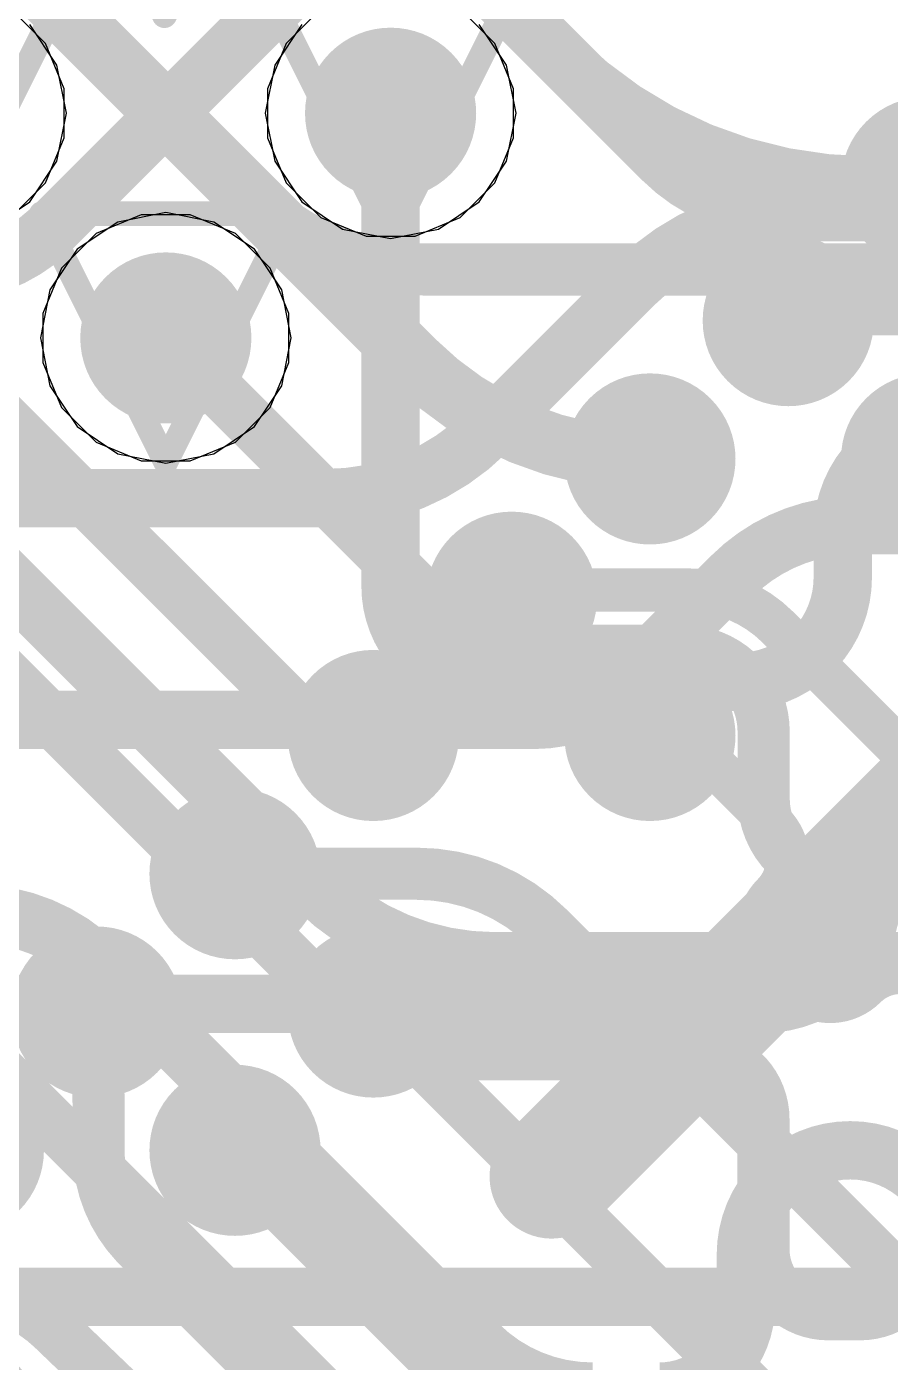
# Model space of a CAD drawing. Header units: inches. Extents: x -6 to 283, y -12 to 154.
# Drawn here: x 61.477 to 63.243, y 5.721 to 8.453 of the extents above; entities that cross this region are included whole.
import ezdxf

# ---------------------------------------------------------------- set-up
doc = ezdxf.new("R2010")
doc.units = ezdxf.units.IN
for name, color, linetype in [('Bottom Layer', 5, 'Continuous'), ('Drill Drawing', 1, 'Continuous'), ('GND-1', 16, 'Continuous'), ('GND-2', 90, 'Continuous'), ('GND-3', 216, 'Continuous'), ('GND-4', 54, 'Continuous'), ('PWR-1', 156, 'Continuous'), ('PWR-2', 130, 'Continuous'), ('Signal L1', 76, 'Continuous'), ('Signal L2', 6, 'Continuous'), ('Top Layer', 1, 'Continuous'), ('Top Overlay', 2, 'Continuous'), ('Top Paste', 8, 'Continuous'), ('Top Solder', 216, 'Continuous'), ('Via Holes', 16, 'Continuous')]:
    doc.layers.add(name, color=color, linetype=linetype)

# ---------------------------------------------------------------- blocks, each defined once
blk = doc.blocks.new('BGA_565_15_5_14_4__57')
at = {"layer": 'Top Layer'}
h = blk.add_hatch(color=1, dxfattribs=at)
edge = h.paths.add_edge_path()
edge.add_arc((-5.8, 6.8), 0.125, 0, 360)
h = blk.add_hatch(color=1, dxfattribs=at)
edge = h.paths.add_edge_path()
edge.add_arc((-5, 6.8), 0.125, 0, 360)
h = blk.add_hatch(color=1, dxfattribs=at)
edge = h.paths.add_edge_path()
edge.add_arc((-4.2, 6.8), 0.125, 0, 360)
h = blk.add_hatch(color=1, dxfattribs=at)
edge = h.paths.add_edge_path()
edge.add_arc((-3.8, 6.8), 0.125, 0, 360)
h = blk.add_hatch(color=1, dxfattribs=at)
edge = h.paths.add_edge_path()
edge.add_arc((-6.2, 6.4), 0.125, 0, 360)
h = blk.add_hatch(color=1, dxfattribs=at)
edge = h.paths.add_edge_path()
edge.add_arc((-5.8, 6.4), 0.125, 0, 360)
h = blk.add_hatch(color=1, dxfattribs=at)
edge = h.paths.add_edge_path()
edge.add_arc((-5.4, 6.4), 0.125, 0, 360)
h = blk.add_hatch(color=1, dxfattribs=at)
edge = h.paths.add_edge_path()
edge.add_arc((-5, 6.4), 0.125, 0, 360)
h = blk.add_hatch(color=1, dxfattribs=at)
edge = h.paths.add_edge_path()
edge.add_arc((-4.6, 6.4), 0.125, 0, 360)
h = blk.add_hatch(color=1, dxfattribs=at)
edge = h.paths.add_edge_path()
edge.add_arc((-4.2, 6.4), 0.125, 0, 360)
h = blk.add_hatch(color=1, dxfattribs=at)
edge = h.paths.add_edge_path()
edge.add_arc((-3.8, 6.4), 0.125, 0, 360)
h = blk.add_hatch(color=1, dxfattribs=at)
edge = h.paths.add_edge_path()
edge.add_arc((-5.525, 5.525), 0.125, 0, 360)
h = blk.add_hatch(color=1, dxfattribs=at)
edge = h.paths.add_edge_path()
edge.add_arc((-4.875, 5.525), 0.125, 0, 360)
at = {"layer": 'Top Paste'}
h = blk.add_hatch(color=8, dxfattribs=at)
edge = h.paths.add_edge_path()
edge.add_arc((-5.8, 6.8), 0.125, 0, 360)
h = blk.add_hatch(color=8, dxfattribs=at)
edge = h.paths.add_edge_path()
edge.add_arc((-5, 6.8), 0.125, 0, 360)
h = blk.add_hatch(color=8, dxfattribs=at)
edge = h.paths.add_edge_path()
edge.add_arc((-4.2, 6.8), 0.125, 0, 360)
h = blk.add_hatch(color=8, dxfattribs=at)
edge = h.paths.add_edge_path()
edge.add_arc((-3.8, 6.8), 0.125, 0, 360)
h = blk.add_hatch(color=8, dxfattribs=at)
edge = h.paths.add_edge_path()
edge.add_arc((-6.2, 6.4), 0.125, 0, 360)
h = blk.add_hatch(color=8, dxfattribs=at)
edge = h.paths.add_edge_path()
edge.add_arc((-5.8, 6.4), 0.125, 0, 360)
h = blk.add_hatch(color=8, dxfattribs=at)
edge = h.paths.add_edge_path()
edge.add_arc((-5.4, 6.4), 0.125, 0, 360)
h = blk.add_hatch(color=8, dxfattribs=at)
edge = h.paths.add_edge_path()
edge.add_arc((-5, 6.4), 0.125, 0, 360)
h = blk.add_hatch(color=8, dxfattribs=at)
edge = h.paths.add_edge_path()
edge.add_arc((-4.6, 6.4), 0.125, 0, 360)
h = blk.add_hatch(color=8, dxfattribs=at)
edge = h.paths.add_edge_path()
edge.add_arc((-4.2, 6.4), 0.125, 0, 360)
h = blk.add_hatch(color=8, dxfattribs=at)
edge = h.paths.add_edge_path()
edge.add_arc((-3.8, 6.4), 0.125, 0, 360)
h = blk.add_hatch(color=8, dxfattribs=at)
edge = h.paths.add_edge_path()
edge.add_arc((-5.525, 5.525), 0.125, 0, 360)
h = blk.add_hatch(color=8, dxfattribs=at)
edge = h.paths.add_edge_path()
edge.add_arc((-4.875, 5.525), 0.125, 0, 360)
at = {"layer": 'Top Solder'}
h = blk.add_hatch(color=216, dxfattribs=at)
edge = h.paths.add_edge_path()
edge.add_arc((-5.8, 6.8), 0.175, 0, 360)
h = blk.add_hatch(color=216, dxfattribs=at)
edge = h.paths.add_edge_path()
edge.add_arc((-5, 6.8), 0.175, 0, 360)
h = blk.add_hatch(color=216, dxfattribs=at)
edge = h.paths.add_edge_path()
edge.add_arc((-4.2, 6.8), 0.175, 0, 360)
h = blk.add_hatch(color=216, dxfattribs=at)
edge = h.paths.add_edge_path()
edge.add_arc((-3.8, 6.8), 0.175, 0, 360)
h = blk.add_hatch(color=216, dxfattribs=at)
edge = h.paths.add_edge_path()
edge.add_arc((-3, 6.8), 0.175, 0, 360)
h = blk.add_hatch(color=216, dxfattribs=at)
edge = h.paths.add_edge_path()
edge.add_arc((-6.2, 6.4), 0.175, 0, 360)
h = blk.add_hatch(color=216, dxfattribs=at)
edge = h.paths.add_edge_path()
edge.add_arc((-5.8, 6.4), 0.175, 0, 360)
h = blk.add_hatch(color=216, dxfattribs=at)
edge = h.paths.add_edge_path()
edge.add_arc((-5.4, 6.4), 0.175, 0, 360)
h = blk.add_hatch(color=216, dxfattribs=at)
edge = h.paths.add_edge_path()
edge.add_arc((-5, 6.4), 0.175, 0, 360)
h = blk.add_hatch(color=216, dxfattribs=at)
edge = h.paths.add_edge_path()
edge.add_arc((-4.6, 6.4), 0.175, 0, 360)
h = blk.add_hatch(color=216, dxfattribs=at)
edge = h.paths.add_edge_path()
edge.add_arc((-4.2, 6.4), 0.175, 0, 360)
h = blk.add_hatch(color=216, dxfattribs=at)
edge = h.paths.add_edge_path()
edge.add_arc((-3.8, 6.4), 0.175, 0, 360)
h = blk.add_hatch(color=216, dxfattribs=at)
edge = h.paths.add_edge_path()
edge.add_arc((-3.4, 6.4), 0.175, 0, 360)
h = blk.add_hatch(color=216, dxfattribs=at)
edge = h.paths.add_edge_path()
edge.add_arc((-5.525, 5.525), 0.175, 0, 360)
h = blk.add_hatch(color=216, dxfattribs=at)
edge = h.paths.add_edge_path()
edge.add_arc((-4.875, 5.525), 0.175, 0, 360)
at = {"layer": 'Top Overlay'}
blk.add_lwpolyline([(-4.22, 7.2958, 0.254, 0.254, 0), (-7.845, 7.2958, 0.254, 0.254, 0)], format="xyseb", dxfattribs=at)
blk.add_lwpolyline([(-4.2835, 7.2958, 0.127, 0.127, 1), (-4.1565, 7.2958, 0.127, 0.127, 1)], format="xyseb", close=True, dxfattribs=at)

msp = doc.modelspace()

# ---------------------------------------------------------------- hatches: boundary and pattern name
at = {"layer": 'Bottom Layer'}
h = msp.add_hatch(color=5, dxfattribs=at)
edge = h.paths.add_edge_path()
edge.add_arc((62.2214, 8.276), 0.15, 0, 360)
h = msp.add_hatch(color=5, dxfattribs=at)
edge = h.paths.add_edge_path()
edge.add_arc((61.7617, 7.8164), 0.15, 0, 360)
at = {"layer": 'GND-1'}
h = msp.add_hatch(color=16, dxfattribs=at)
edge = h.paths.add_edge_path()
edge.add_arc((62.2214, 8.276), 0.15, 0, 360)
h = msp.add_hatch(color=16, dxfattribs=at)
edge = h.paths.add_edge_path()
edge.add_arc((61.7617, 7.8164), 0.15, 0, 360)
at = {"layer": 'GND-2'}
h = msp.add_hatch(color=90, dxfattribs=at)
edge = h.paths.add_edge_path()
edge.add_arc((62.2214, 8.276), 0.15, 0, 360)
h = msp.add_hatch(color=90, dxfattribs=at)
edge = h.paths.add_edge_path()
edge.add_arc((61.7617, 7.8164), 0.15, 0, 360)
at = {"layer": 'GND-3'}
h = msp.add_hatch(color=216, dxfattribs=at)
edge = h.paths.add_edge_path()
edge.add_arc((62.2214, 8.276), 0.15, 0, 360)
h = msp.add_hatch(color=216, dxfattribs=at)
edge = h.paths.add_edge_path()
edge.add_arc((61.7617, 7.8164), 0.15, 0, 360)
at = {"layer": 'GND-4'}
h = msp.add_hatch(color=54, dxfattribs=at)
edge = h.paths.add_edge_path()
edge.add_arc((62.2214, 8.276), 0.15, 0, 360)
h = msp.add_hatch(color=54, dxfattribs=at)
edge = h.paths.add_edge_path()
edge.add_arc((61.7617, 7.8164), 0.15, 0, 360)
at = {"layer": 'PWR-1'}
h = msp.add_hatch(color=156, dxfattribs=at)
edge = h.paths.add_edge_path()
edge.add_arc((62.2214, 8.276), 0.15, 0, 360)
h = msp.add_hatch(color=156, dxfattribs=at)
edge = h.paths.add_edge_path()
edge.add_arc((61.7617, 7.8164), 0.15, 0, 360)
at = {"layer": 'PWR-2'}
h = msp.add_hatch(color=130, dxfattribs=at)
edge = h.paths.add_edge_path()
edge.add_arc((62.2214, 8.276), 0.15, 0, 360)
h = msp.add_hatch(color=130, dxfattribs=at)
edge = h.paths.add_edge_path()
edge.add_arc((61.7617, 7.8164), 0.15, 0, 360)
at = {"layer": 'Signal L1'}
h = msp.add_hatch(color=76, dxfattribs=at)
edge = h.paths.add_edge_path()
edge.add_arc((62.2214, 8.276), 0.15, 0, 360)
h = msp.add_hatch(color=76, dxfattribs=at)
edge = h.paths.add_edge_path()
edge.add_arc((61.7617, 7.8164), 0.15, 0, 360)
at = {"layer": 'Signal L2'}
h = msp.add_hatch(color=6, dxfattribs=at)
edge = h.paths.add_edge_path()
edge.add_arc((62.2214, 8.276), 0.15, 0, 360)
h = msp.add_hatch(color=6, dxfattribs=at)
edge = h.paths.add_edge_path()
edge.add_arc((61.7617, 7.8164), 0.15, 0, 360)
at = {"layer": 'Top Layer'}
h = msp.add_hatch(color=1, dxfattribs=at)
edge = h.paths.add_edge_path()
edge.add_arc((62.2214, 8.276), 0.15, 0, 360)
h = msp.add_hatch(color=1, dxfattribs=at)
edge = h.paths.add_edge_path()
edge.add_arc((61.7617, 7.8164), 0.15, 0, 360)
at = {"layer": 'Via Holes'}
h = msp.add_hatch(color=7, dxfattribs=at)
edge = h.paths.add_edge_path()
edge.add_arc((62.2214, 8.276), 0.075, 0, 360)
h = msp.add_hatch(color=7, dxfattribs=at)
edge = h.paths.add_edge_path()
edge.add_arc((61.7617, 7.8164), 0.075, 0, 360)

# ---------------------------------------------------------------- linework, layer by layer
at = {"layer": 'Bottom Layer'}
for points in [[(61.4885, 8.5491, 0.1067, 0.1067, 0), (61.9306, 8.1069, 0.1067, 0.1067, 0)], [(62.2946, 7.9561, 0.1067, 0.1067, -0.198915), (61.9306, 8.1069, 0.1067, 0.1067, 0)], [(63.3797, 8.1111, 0.1067, 0.1067, -0.414214), (63.2247, 7.9561, 0.1067, 0.1067, 0)], [(62.2946, 7.9561, 0.1067, 0.1067, 0), (63.2247, 7.9561, 0.1067, 0.1067, 0)], [(61.7618, 7.8164, 0.1067, 0.1067, 0), (62.2904, 7.2878, 0.1067, 0.1067, 0)], [(62.5598, 7.1762, 0.1067, 0.1067, -0.198912), (62.2904, 7.2878, 0.1067, 0.1067, 0)], [(61.3473, 7.215, 0.1067, 0.1067, 0), (62.1098, 6.4525, 0.1067, 0.1067, 0)], [(62.5598, 7.1762, 0.1067, 0.1067, 0), (62.8192, 7.1762, 0.1067, 0.1067, 0)], [(62.8192, 7.1762, 0.1067, 0.1067, -0.414214), (62.9843, 7.0111, 0.1067, 0.1067, 0)], [(62.9843, 6.8742, 0.1067, 0.1067, 0), (62.9843, 7.0111, 0.1067, 0.1067, 0)], [(60.8425, 6.8971, 0.1067, 0.1067, 0), (62.1404, 5.5992, 0.1067, 0.1067, 0)], [(63.3145, 6.8742, 0.1067, 0.1067, -1), (62.9843, 6.8742, 0.1067, 0.1067, 0)], [(62.1098, 6.4525, 0.1067, 0.1067, 0), (62.1108, 6.4515, 0.1067, 0.1067, 0)], [(62.3528, 6.3513, 0.1067, 0.1067, -0.198821), (62.1108, 6.4515, 0.1067, 0.1067, 0)], [(62.3528, 6.3513, 0.1067, 0.1067, 0), (62.3535, 6.3513, 0.1067, 0.1067, 0)], [(62.3535, 6.3513, 0.1067, 0.1067, 0), (62.8508, 6.3513, 0.1067, 0.1067, 0)], [(62.8508, 6.3513, 0.1067, 0.1067, -0.414214), (62.9839, 6.2183, 0.1067, 0.1067, 0)], [(62.9839, 5.9523, 0.1067, 0.1067, 0), (62.9839, 6.2183, 0.1067, 0.1067, 0)], [(63.1169, 5.8192, 0.1067, 0.1067, -0.414214), (62.9839, 5.9523, 0.1067, 0.1067, 0)], [(63.3141, 5.9523, 0.1067, 0.1067, -0.414214), (63.181, 5.8192, 0.1067, 0.1067, 0)], [(63.1169, 5.8192, 0.1067, 0.1067, 0), (63.181, 5.8192, 0.1067, 0.1067, 0)]]:
    msp.add_lwpolyline(points, format="xyseb", dxfattribs=at)
for points in [[(61.9039, 8.1069, 0.0533, 0.0533, 1), (61.9573, 8.1069, 0.0533, 0.0533, 1)], [(61.9039, 8.1069, 0.0533, 0.0533, 1), (61.9573, 8.1069, 0.0533, 0.0533, 1)], [(62.268, 7.9561, 0.0533, 0.0533, 1), (62.3213, 7.9561, 0.0533, 0.0533, 1)], [(62.268, 7.9561, 0.0533, 0.0533, 1), (62.3213, 7.9561, 0.0533, 0.0533, 1)], [(63.1981, 7.9561, 0.0533, 0.0533, 1), (63.2514, 7.9561, 0.0533, 0.0533, 1)], [(63.1981, 7.9561, 0.0533, 0.0533, 1), (63.2514, 7.9561, 0.0533, 0.0533, 1)], [(61.7351, 7.8164, 0.0533, 0.0533, 1), (61.7884, 7.8164, 0.0533, 0.0533, 1)], [(62.2637, 7.2878, 0.0533, 0.0533, 1), (62.317, 7.2878, 0.0533, 0.0533, 1)], [(62.2637, 7.2878, 0.0533, 0.0533, 1), (62.317, 7.2878, 0.0533, 0.0533, 1)], [(62.5331, 7.1762, 0.0533, 0.0533, 1), (62.5864, 7.1762, 0.0533, 0.0533, 1)], [(62.5331, 7.1762, 0.0533, 0.0533, 1), (62.5864, 7.1762, 0.0533, 0.0533, 1)], [(62.7925, 7.1762, 0.0533, 0.0533, 1), (62.8459, 7.1762, 0.0533, 0.0533, 1)], [(62.7925, 7.1762, 0.0533, 0.0533, 1), (62.8459, 7.1762, 0.0533, 0.0533, 1)], [(62.9576, 7.0111, 0.0533, 0.0533, 1), (63.011, 7.0111, 0.0533, 0.0533, 1)], [(62.9576, 7.0111, 0.0533, 0.0533, 1), (63.011, 7.0111, 0.0533, 0.0533, 1)], [(62.9576, 6.8742, 0.0533, 0.0533, 1), (63.011, 6.8742, 0.0533, 0.0533, 1)], [(62.9576, 6.8742, 0.0533, 0.0533, 1), (63.011, 6.8742, 0.0533, 0.0533, 1)], [(62.0832, 6.4525, 0.0533, 0.0533, 1), (62.1365, 6.4525, 0.0533, 0.0533, 1)], [(62.0832, 6.4525, 0.0533, 0.0533, 1), (62.1365, 6.4525, 0.0533, 0.0533, 1)], [(62.0841, 6.4515, 0.0533, 0.0533, 1), (62.1375, 6.4515, 0.0533, 0.0533, 1)], [(62.0841, 6.4515, 0.0533, 0.0533, 1), (62.1375, 6.4515, 0.0533, 0.0533, 1)], [(62.3261, 6.3513, 0.0533, 0.0533, 1), (62.3795, 6.3513, 0.0533, 0.0533, 1)], [(62.3261, 6.3513, 0.0533, 0.0533, 1), (62.3795, 6.3513, 0.0533, 0.0533, 1)], [(62.3269, 6.3513, 0.0533, 0.0533, 1), (62.3802, 6.3513, 0.0533, 0.0533, 1)], [(62.3269, 6.3513, 0.0533, 0.0533, 1), (62.3802, 6.3513, 0.0533, 0.0533, 1)], [(62.8242, 6.3513, 0.0533, 0.0533, 1), (62.8775, 6.3513, 0.0533, 0.0533, 1)], [(62.8242, 6.3513, 0.0533, 0.0533, 1), (62.8775, 6.3513, 0.0533, 0.0533, 1)], [(62.9572, 6.2183, 0.0533, 0.0533, 1), (63.0105, 6.2183, 0.0533, 0.0533, 1)], [(62.9572, 6.2183, 0.0533, 0.0533, 1), (63.0105, 6.2183, 0.0533, 0.0533, 1)], [(62.9572, 5.9523, 0.0533, 0.0533, 1), (63.0105, 5.9523, 0.0533, 0.0533, 1)], [(62.9572, 5.9523, 0.0533, 0.0533, 1), (63.0105, 5.9523, 0.0533, 0.0533, 1)], [(63.0902, 5.8192, 0.0533, 0.0533, 1), (63.1435, 5.8192, 0.0533, 0.0533, 1)], [(63.0902, 5.8192, 0.0533, 0.0533, 1), (63.1435, 5.8192, 0.0533, 0.0533, 1)], [(63.1544, 5.8192, 0.0533, 0.0533, 1), (63.2077, 5.8192, 0.0533, 0.0533, 1)], [(63.1544, 5.8192, 0.0533, 0.0533, 1), (63.2077, 5.8192, 0.0533, 0.0533, 1)]]:
    msp.add_lwpolyline(points, format="xyseb", close=True, dxfattribs=at)
at = {"layer": 'Drill Drawing'}
for points in [[(61.505, 8.9836, 0.0508, 0.0508, 0), (61.759, 8.4756, 0.0508, 0.0508, 0)], [(61.759, 8.4756, 0.0508, 0.0508, 0), (62.013, 8.9836, 0.0508, 0.0508, 0)], [(61.3021, 8.022, 0.0508, 0.0508, 0), (61.5561, 8.53, 0.0508, 0.0508, 0)], [(61.9674, 8.53, 0.0508, 0.0508, 0), (62.2214, 8.022, 0.0508, 0.0508, 0)], [(62.2214, 8.022, 0.0508, 0.0508, 0), (62.4754, 8.53, 0.0508, 0.0508, 0)], [(61.5077, 8.0704, 0.0508, 0.0508, 0), (62.0157, 8.0704, 0.0508, 0.0508, 0)], [(61.5077, 8.0704, 0.0508, 0.0508, 0), (61.7617, 7.5624, 0.0508, 0.0508, 0)], [(61.7617, 7.5624, 0.0508, 0.0508, 0), (62.0157, 8.0704, 0.0508, 0.0508, 0)]]:
    msp.add_lwpolyline(points, format="xyseb", dxfattribs=at)
for points in [[(61.7463, 8.4756, 0.0254, 0.0254, 1), (61.7717, 8.4756, 0.0254, 0.0254, 1)], [(61.7463, 8.4756, 0.0254, 0.0254, 1), (61.7717, 8.4756, 0.0254, 0.0254, 1)], [(61.495, 8.0704, 0.0254, 0.0254, 1), (61.5204, 8.0704, 0.0254, 0.0254, 1)], [(61.495, 8.0704, 0.0254, 0.0254, 1), (61.5204, 8.0704, 0.0254, 0.0254, 1)], [(62.003, 8.0704, 0.0254, 0.0254, 1), (62.0284, 8.0704, 0.0254, 0.0254, 1)], [(62.003, 8.0704, 0.0254, 0.0254, 1), (62.0284, 8.0704, 0.0254, 0.0254, 1)], [(62.2087, 8.022, 0.0254, 0.0254, 1), (62.2341, 8.022, 0.0254, 0.0254, 1)], [(62.2087, 8.022, 0.0254, 0.0254, 1), (62.2341, 8.022, 0.0254, 0.0254, 1)], [(61.749, 7.5624, 0.0254, 0.0254, 1), (61.7744, 7.5624, 0.0254, 0.0254, 1)], [(61.749, 7.5624, 0.0254, 0.0254, 1), (61.7744, 7.5624, 0.0254, 0.0254, 1)]]:
    msp.add_lwpolyline(points, format="xyseb", close=True, dxfattribs=at)
at = {"layer": 'GND-1'}
for p, q in [((61.5154, 8.4185), (61.4446, 8.4893)), ((62.0788, 8.4893), (62.0081, 8.4185)), ((62.4347, 8.4185), (62.3639, 8.4893)), ((61.5537, 8.326), (61.5154, 8.4185)), ((62.0081, 8.4185), (61.9698, 8.326)), ((62.473, 8.326), (62.4347, 8.4185)), ((61.5537, 8.2259), (61.5537, 8.326)), ((61.9698, 8.326), (61.9698, 8.2259)), ((62.473, 8.2259), (62.473, 8.326)), ((61.5154, 8.1335), (61.5537, 8.2259)), ((61.9698, 8.2259), (62.0081, 8.1335)), ((62.4347, 8.1335), (62.473, 8.2259)), ((61.4446, 8.0627), (61.5154, 8.1335)), ((62.0081, 8.1335), (62.0788, 8.0627)), ((62.3639, 8.0627), (62.4347, 8.1335)), ((61.7117, 8.068), (61.6192, 8.0297)), ((61.8118, 8.068), (61.7117, 8.068)), ((61.9043, 8.0297), (61.8118, 8.068)), ((62.0788, 8.0627), (62.1713, 8.0244)), ((62.2714, 8.0244), (62.3639, 8.0627)), ((61.6192, 8.0297), (61.5484, 7.9589)), ((61.975, 7.9589), (61.9043, 8.0297)), ((62.1713, 8.0244), (62.2714, 8.0244)), ((61.5484, 7.9589), (61.5101, 7.8664)), ((62.0133, 7.8664), (61.975, 7.9589)), ((61.5101, 7.8664), (61.5101, 7.7663)), ((62.0133, 7.7663), (62.0133, 7.8664)), ((61.5101, 7.7663), (61.5484, 7.6738)), ((61.975, 7.6738), (62.0133, 7.7663)), ((61.5484, 7.6738), (61.6192, 7.6031)), ((61.9043, 7.6031), (61.975, 7.6738)), ((61.6192, 7.6031), (61.7117, 7.5648)), ((61.8118, 7.5648), (61.9043, 7.6031)), ((61.7117, 7.5648), (61.8118, 7.5648))]:
    msp.add_line(p, q, dxfattribs=at)
at = {"layer": 'GND-2'}
for p, q in [((61.5154, 8.4185), (61.4446, 8.4893)), ((62.0788, 8.4893), (62.0081, 8.4185)), ((62.4347, 8.4185), (62.3639, 8.4893)), ((61.5537, 8.326), (61.5154, 8.4185)), ((62.0081, 8.4185), (61.9698, 8.326)), ((62.473, 8.326), (62.4347, 8.4185)), ((61.5537, 8.2259), (61.5537, 8.326)), ((61.9698, 8.326), (61.9698, 8.2259)), ((62.473, 8.2259), (62.473, 8.326)), ((61.5154, 8.1335), (61.5537, 8.2259)), ((61.9698, 8.2259), (62.0081, 8.1335)), ((62.4347, 8.1335), (62.473, 8.2259)), ((61.4446, 8.0627), (61.5154, 8.1335)), ((62.0081, 8.1335), (62.0788, 8.0627)), ((62.3639, 8.0627), (62.4347, 8.1335)), ((61.7117, 8.068), (61.6192, 8.0297)), ((61.8118, 8.068), (61.7117, 8.068)), ((61.9043, 8.0297), (61.8118, 8.068)), ((62.0788, 8.0627), (62.1713, 8.0244)), ((62.2714, 8.0244), (62.3639, 8.0627)), ((61.6192, 8.0297), (61.5484, 7.9589)), ((61.975, 7.9589), (61.9043, 8.0297)), ((62.1713, 8.0244), (62.2714, 8.0244)), ((61.5484, 7.9589), (61.5101, 7.8664)), ((62.0133, 7.8664), (61.975, 7.9589)), ((61.5101, 7.8664), (61.5101, 7.7663)), ((62.0133, 7.7663), (62.0133, 7.8664)), ((61.5101, 7.7663), (61.5484, 7.6738)), ((61.975, 7.6738), (62.0133, 7.7663)), ((61.5484, 7.6738), (61.6192, 7.6031)), ((61.9043, 7.6031), (61.975, 7.6738)), ((61.6192, 7.6031), (61.7117, 7.5648)), ((61.8118, 7.5648), (61.9043, 7.6031)), ((61.7117, 7.5648), (61.8118, 7.5648))]:
    msp.add_line(p, q, dxfattribs=at)
at = {"layer": 'GND-3'}
for p, q in [((61.5154, 8.4185), (61.4446, 8.4893)), ((62.0788, 8.4893), (62.0081, 8.4185)), ((62.4347, 8.4185), (62.3639, 8.4893)), ((61.5537, 8.326), (61.5154, 8.4185)), ((62.0081, 8.4185), (61.9698, 8.326)), ((62.473, 8.326), (62.4347, 8.4185)), ((61.5537, 8.2259), (61.5537, 8.326)), ((61.9698, 8.326), (61.9698, 8.2259)), ((62.473, 8.2259), (62.473, 8.326)), ((61.5154, 8.1335), (61.5537, 8.2259)), ((61.9698, 8.2259), (62.0081, 8.1335)), ((62.4347, 8.1335), (62.473, 8.2259)), ((61.4446, 8.0627), (61.5154, 8.1335)), ((62.0081, 8.1335), (62.0788, 8.0627)), ((62.3639, 8.0627), (62.4347, 8.1335)), ((61.7117, 8.068), (61.6192, 8.0297)), ((61.8118, 8.068), (61.7117, 8.068)), ((61.9043, 8.0297), (61.8118, 8.068)), ((62.0788, 8.0627), (62.1713, 8.0244)), ((62.2714, 8.0244), (62.3639, 8.0627)), ((61.6192, 8.0297), (61.5484, 7.9589)), ((61.975, 7.9589), (61.9043, 8.0297)), ((62.1713, 8.0244), (62.2714, 8.0244)), ((61.5484, 7.9589), (61.5101, 7.8664)), ((62.0133, 7.8664), (61.975, 7.9589)), ((61.5101, 7.8664), (61.5101, 7.7663)), ((62.0133, 7.7663), (62.0133, 7.8664)), ((61.5101, 7.7663), (61.5484, 7.6738)), ((61.975, 7.6738), (62.0133, 7.7663)), ((61.5484, 7.6738), (61.6192, 7.6031)), ((61.9043, 7.6031), (61.975, 7.6738)), ((61.6192, 7.6031), (61.7117, 7.5648)), ((61.8118, 7.5648), (61.9043, 7.6031)), ((61.7117, 7.5648), (61.8118, 7.5648))]:
    msp.add_line(p, q, dxfattribs=at)
at = {"layer": 'GND-4'}
for p, q in [((61.5154, 8.4185), (61.4446, 8.4893)), ((62.0788, 8.4893), (62.0081, 8.4185)), ((62.4347, 8.4185), (62.3639, 8.4893)), ((61.5537, 8.326), (61.5154, 8.4185)), ((62.0081, 8.4185), (61.9698, 8.326)), ((62.473, 8.326), (62.4347, 8.4185)), ((61.5537, 8.2259), (61.5537, 8.326)), ((61.9698, 8.326), (61.9698, 8.2259)), ((62.473, 8.2259), (62.473, 8.326)), ((61.5154, 8.1335), (61.5537, 8.2259)), ((61.9698, 8.2259), (62.0081, 8.1335)), ((62.4347, 8.1335), (62.473, 8.2259)), ((61.4446, 8.0627), (61.5154, 8.1335)), ((62.0081, 8.1335), (62.0788, 8.0627)), ((62.3639, 8.0627), (62.4347, 8.1335)), ((61.7117, 8.068), (61.6192, 8.0297)), ((61.8118, 8.068), (61.7117, 8.068)), ((61.9043, 8.0297), (61.8118, 8.068)), ((62.0788, 8.0627), (62.1713, 8.0244)), ((62.2714, 8.0244), (62.3639, 8.0627)), ((61.6192, 8.0297), (61.5484, 7.9589)), ((61.975, 7.9589), (61.9043, 8.0297)), ((62.1713, 8.0244), (62.2714, 8.0244)), ((61.5484, 7.9589), (61.5101, 7.8664)), ((62.0133, 7.8664), (61.975, 7.9589)), ((61.5101, 7.8664), (61.5101, 7.7663)), ((62.0133, 7.7663), (62.0133, 7.8664)), ((61.5101, 7.7663), (61.5484, 7.6738)), ((61.975, 7.6738), (62.0133, 7.7663)), ((61.5484, 7.6738), (61.6192, 7.6031)), ((61.9043, 7.6031), (61.975, 7.6738)), ((61.6192, 7.6031), (61.7117, 7.5648)), ((61.8118, 7.5648), (61.9043, 7.6031)), ((61.7117, 7.5648), (61.8118, 7.5648))]:
    msp.add_line(p, q, dxfattribs=at)
at = {"layer": 'PWR-1'}
for p, q in [((61.5391, 8.3741), (61.4835, 8.4574)), ((62.04, 8.4574), (61.9844, 8.3741)), ((62.4584, 8.3741), (62.4028, 8.4574)), ((61.5586, 8.276), (61.5391, 8.3741)), ((61.9844, 8.3741), (61.9648, 8.276)), ((62.4779, 8.276), (62.4584, 8.3741)), ((61.5391, 8.1778), (61.5586, 8.276)), ((61.9648, 8.276), (61.9844, 8.1778)), ((62.4584, 8.1778), (62.4779, 8.276)), ((61.4835, 8.0946), (61.5391, 8.1778)), ((61.9844, 8.1778), (62.04, 8.0946)), ((62.4028, 8.0946), (62.4584, 8.1778)), ((61.4003, 8.039), (61.4835, 8.0946)), ((62.04, 8.0946), (62.1232, 8.039)), ((62.3195, 8.039), (62.4028, 8.0946)), ((61.7617, 8.0729), (61.6636, 8.0534)), ((61.8599, 8.0534), (61.7617, 8.0729)), ((61.6636, 8.0534), (61.5803, 7.9978)), ((61.9431, 7.9978), (61.8599, 8.0534)), ((62.1232, 8.039), (62.2214, 8.0195)), ((62.2214, 8.0195), (62.3195, 8.039)), ((61.5803, 7.9978), (61.5247, 7.9145)), ((61.9987, 7.9145), (61.9431, 7.9978)), ((61.5247, 7.9145), (61.5052, 7.8164)), ((62.0183, 7.8164), (61.9987, 7.9145)), ((61.5052, 7.8164), (61.5247, 7.7182)), ((61.9987, 7.7182), (62.0183, 7.8164)), ((61.5247, 7.7182), (61.5803, 7.635)), ((61.9431, 7.635), (61.9987, 7.7182)), ((61.5803, 7.635), (61.6636, 7.5794)), ((61.8599, 7.5794), (61.9431, 7.635)), ((61.6636, 7.5794), (61.7617, 7.5598)), ((61.7617, 7.5598), (61.8599, 7.5794))]:
    msp.add_line(p, q, dxfattribs=at)
at = {"layer": 'PWR-2'}
for p, q in [((61.5391, 8.3741), (61.4835, 8.4574)), ((62.04, 8.4574), (61.9844, 8.3741)), ((62.4584, 8.3741), (62.4028, 8.4574)), ((61.5586, 8.276), (61.5391, 8.3741)), ((61.9844, 8.3741), (61.9648, 8.276)), ((62.4779, 8.276), (62.4584, 8.3741)), ((61.5391, 8.1778), (61.5586, 8.276)), ((61.9648, 8.276), (61.9844, 8.1778)), ((62.4584, 8.1778), (62.4779, 8.276)), ((61.4835, 8.0946), (61.5391, 8.1778)), ((61.9844, 8.1778), (62.04, 8.0946)), ((62.4028, 8.0946), (62.4584, 8.1778)), ((61.4003, 8.039), (61.4835, 8.0946)), ((62.04, 8.0946), (62.1232, 8.039)), ((62.3195, 8.039), (62.4028, 8.0946)), ((61.7617, 8.0729), (61.6636, 8.0534)), ((61.8599, 8.0534), (61.7617, 8.0729)), ((61.6636, 8.0534), (61.5803, 7.9978)), ((61.9431, 7.9978), (61.8599, 8.0534)), ((62.1232, 8.039), (62.2214, 8.0195)), ((62.2214, 8.0195), (62.3195, 8.039)), ((61.5803, 7.9978), (61.5247, 7.9145)), ((61.9987, 7.9145), (61.9431, 7.9978)), ((61.5247, 7.9145), (61.5052, 7.8164)), ((62.0183, 7.8164), (61.9987, 7.9145)), ((61.5052, 7.8164), (61.5247, 7.7182)), ((61.9987, 7.7182), (62.0183, 7.8164)), ((61.5247, 7.7182), (61.5803, 7.635)), ((61.9431, 7.635), (61.9987, 7.7182)), ((61.5803, 7.635), (61.6636, 7.5794)), ((61.8599, 7.5794), (61.9431, 7.635)), ((61.6636, 7.5794), (61.7617, 7.5598)), ((61.7617, 7.5598), (61.8599, 7.5794))]:
    msp.add_line(p, q, dxfattribs=at)
at = {"layer": 'Signal L1'}
for points in [[(62.1979, 8.7613, 0.1194, 0.1194, 0), (62.7774, 8.1818, 0.1194, 0.1194, 0)], [(62.2214, 7.3083, 0.1194, 0.1194, 0), (62.2214, 8.276, 0.1194, 0.1194, 0)], [(62.7774, 8.1818, 0.1194, 0.1194, 0), (62.7781, 8.1811, 0.1194, 0.1194, 0)], [(63.0144, 8.0833, 0.1194, 0.1194, -0.198822), (62.7781, 8.1811, 0.1194, 0.1194, 0)], [(63.0155, 8.0833, 0.1194, 0.1194, 0), (69.0091, 8.0833, 0.1194, 0.1194, 0)], [(63.1461, 7.4198, 0.1194, 0.1194, -1), (63.5728, 7.4198, 0.1194, 0.1194, 0)], [(63.1461, 7.3261, 0.1194, 0.1194, 0), (63.1461, 7.4198, 0.1194, 0.1194, 0)], [(61.3648, 7.3949, 0.1194, 0.1194, 0), (62.0646, 6.6951, 0.1194, 0.1194, 0)], [(63.1461, 7.3261, 0.1194, 0.1194, -0.414214), (62.9327, 7.1127, 0.1194, 0.1194, 0)], [(62.4174, 7.1127, 0.1194, 0.1194, -0.417403), (62.2214, 7.3083, 0.1194, 0.1194, 0)], [(62.4174, 7.1127, 0.1194, 0.1194, 0), (62.9327, 7.1127, 0.1194, 0.1194, 0)], [(62.0646, 6.6951, 0.1194, 0.1194, 0), (62.0657, 6.694, 0.1194, 0.1194, 0)], [(62.4352, 6.5412, 0.1194, 0.1194, -0.198582), (62.0657, 6.694, 0.1194, 0.1194, 0)], [(61.367, 6.6394, 0.1194, 0.1194, -0.198911), (61.6262, 6.5321, 0.1194, 0.1194, 0)], [(61.6262, 6.5321, 0.1194, 0.1194, 0), (62.4003, 5.7579, 0.1194, 0.1194, 0)], [(62.4352, 6.5412, 0.1194, 0.1194, 0), (62.436, 6.5412, 0.1194, 0.1194, 0)], [(62.436, 6.5412, 0.1194, 0.1194, 0), (66.4994, 6.5412, 0.1194, 0.1194, 0)], [(62.948, 5.9413, 0.1194, 0.1194, -1), (63.3747, 5.9413, 0.1194, 0.1194, 0)], [(62.948, 5.8374, 0.1194, 0.1194, 0), (62.948, 5.9413, 0.1194, 0.1194, 0)], [(62.948, 5.8374, 0.1194, 0.1194, -0.414214), (62.7716, 5.661, 0.1194, 0.1194, 0)], [(62.4005, 5.7577, 0.1194, 0.1194, -0.000234), (62.4003, 5.7579, 0.1194, 0.1194, 0)], [(62.6344, 5.661, 0.1194, 0.1194, -0.198669), (62.4005, 5.7577, 0.1194, 0.1194, 0)]]:
    msp.add_lwpolyline(points, format="xyseb", dxfattribs=at)
for points in [[(62.1915, 8.276, 0.0597, 0.0597, 1), (62.2512, 8.276, 0.0597, 0.0597, 1)], [(62.7476, 8.1818, 0.0597, 0.0597, 1), (62.8073, 8.1818, 0.0597, 0.0597, 1)], [(62.7476, 8.1818, 0.0597, 0.0597, 1), (62.8073, 8.1818, 0.0597, 0.0597, 1)], [(62.7482, 8.1811, 0.0597, 0.0597, 1), (62.8079, 8.1811, 0.0597, 0.0597, 1)], [(62.7482, 8.1811, 0.0597, 0.0597, 1), (62.8079, 8.1811, 0.0597, 0.0597, 1)], [(62.9846, 8.0833, 0.0597, 0.0597, 1), (63.0443, 8.0833, 0.0597, 0.0597, 1)], [(62.9857, 8.0833, 0.0597, 0.0597, 1), (63.0454, 8.0833, 0.0597, 0.0597, 1)], [(63.1162, 7.4198, 0.0597, 0.0597, 1), (63.1759, 7.4198, 0.0597, 0.0597, 1)], [(63.1162, 7.4198, 0.0597, 0.0597, 1), (63.1759, 7.4198, 0.0597, 0.0597, 1)], [(63.1162, 7.3261, 0.0597, 0.0597, 1), (63.1759, 7.3261, 0.0597, 0.0597, 1)], [(63.1162, 7.3261, 0.0597, 0.0597, 1), (63.1759, 7.3261, 0.0597, 0.0597, 1)], [(62.1915, 7.3083, 0.0597, 0.0597, 1), (62.2512, 7.3083, 0.0597, 0.0597, 1)], [(62.1915, 7.3083, 0.0597, 0.0597, 1), (62.2512, 7.3083, 0.0597, 0.0597, 1)], [(62.3876, 7.1127, 0.0597, 0.0597, 1), (62.4473, 7.1127, 0.0597, 0.0597, 1)], [(62.3876, 7.1127, 0.0597, 0.0597, 1), (62.4473, 7.1127, 0.0597, 0.0597, 1)], [(62.9029, 7.1127, 0.0597, 0.0597, 1), (62.9626, 7.1127, 0.0597, 0.0597, 1)], [(62.9029, 7.1127, 0.0597, 0.0597, 1), (62.9626, 7.1127, 0.0597, 0.0597, 1)], [(62.0348, 6.6951, 0.0597, 0.0597, 1), (62.0944, 6.6951, 0.0597, 0.0597, 1)], [(62.0348, 6.6951, 0.0597, 0.0597, 1), (62.0944, 6.6951, 0.0597, 0.0597, 1)], [(62.0358, 6.694, 0.0597, 0.0597, 1), (62.0955, 6.694, 0.0597, 0.0597, 1)], [(62.0358, 6.694, 0.0597, 0.0597, 1), (62.0955, 6.694, 0.0597, 0.0597, 1)], [(61.5963, 6.5321, 0.0597, 0.0597, 1), (61.656, 6.5321, 0.0597, 0.0597, 1)], [(61.5963, 6.5321, 0.0597, 0.0597, 1), (61.656, 6.5321, 0.0597, 0.0597, 1)], [(62.4054, 6.5412, 0.0597, 0.0597, 1), (62.4651, 6.5412, 0.0597, 0.0597, 1)], [(62.4054, 6.5412, 0.0597, 0.0597, 1), (62.4651, 6.5412, 0.0597, 0.0597, 1)], [(62.4062, 6.5412, 0.0597, 0.0597, 1), (62.4659, 6.5412, 0.0597, 0.0597, 1)], [(62.4062, 6.5412, 0.0597, 0.0597, 1), (62.4659, 6.5412, 0.0597, 0.0597, 1)], [(62.9181, 5.9413, 0.0597, 0.0597, 1), (62.9778, 5.9413, 0.0597, 0.0597, 1)], [(62.9181, 5.9413, 0.0597, 0.0597, 1), (62.9778, 5.9413, 0.0597, 0.0597, 1)], [(62.9181, 5.8374, 0.0597, 0.0597, 1), (62.9778, 5.8374, 0.0597, 0.0597, 1)], [(62.9181, 5.8374, 0.0597, 0.0597, 1), (62.9778, 5.8374, 0.0597, 0.0597, 1)], [(62.3705, 5.7579, 0.0597, 0.0597, 1), (62.4302, 5.7579, 0.0597, 0.0597, 1)], [(62.3705, 5.7579, 0.0597, 0.0597, 1), (62.4302, 5.7579, 0.0597, 0.0597, 1)], [(62.3707, 5.7577, 0.0597, 0.0597, 1), (62.4304, 5.7577, 0.0597, 0.0597, 1)], [(62.3707, 5.7577, 0.0597, 0.0597, 1), (62.4304, 5.7577, 0.0597, 0.0597, 1)]]:
    msp.add_lwpolyline(points, format="xyseb", close=True, dxfattribs=at)
at = {"layer": 'Signal L2'}
for points in [[(61.5239, 8.0354, 0.1194, 0.1194, 0), (62.481, 8.9925, 0.1194, 0.1194, 0)], [(62.7217, 7.9284, 0.1194, 0.1194, -0.198912), (63.0717, 8.0734, 0.1194, 0.1194, 0)], [(63.0717, 8.0734, 0.1194, 0.1194, 0), (77.8839, 8.0734, 0.1194, 0.1194, 0)], [(61.5233, 8.0349, 0.1194, 0.1194, -0.396425), (61.0744, 8.0394, 0.1194, 0.1194, 0)], [(62.4182, 7.6249, 0.1194, 0.1194, 0), (62.7217, 7.9284, 0.1194, 0.1194, 0)], [(62.4178, 7.6245, 0.1194, 0.1194, -0.198619), (62.0894, 7.4887, 0.1194, 0.1194, 0)], [(62.4182, 7.6249, 0.1194, 0.1194, -0.000282), (62.4178, 7.6245, 0.1194, 0.1194, 0)], [(61.3847, 7.4887, 0.1194, 0.1194, 0), (62.0894, 7.4887, 0.1194, 0.1194, 0)], [(62.9188, 7.3282, 0.1194, 0.1194, -0.199095), (63.1718, 7.4331, 0.1194, 0.1194, 0)], [(63.1718, 7.4331, 0.1194, 0.1194, 0), (65.6287, 7.4331, 0.1194, 0.1194, 0)], [(62.7033, 7.1127, 0.1194, 0.1194, 0), (62.9188, 7.3282, 0.1194, 0.1194, 0)], [(62.7033, 7.1127, 0.1194, 0.1194, -0.198912), (62.5161, 7.0351, 0.1194, 0.1194, 0)], [(61.3407, 7.0351, 0.1194, 0.1194, 0), (62.5161, 7.0351, 0.1194, 0.1194, 0)], [(63.2054, 6.6754, 0.1194, 0.1194, -0.996611), (63.6244, 6.6754, 0.1194, 0.1194, 0)], [(63.2054, 6.6742, 0.1194, 0.1194, -0.41269), (62.9843, 6.4543, 0.1194, 0.1194, 0)], [(63.2054, 6.6742, 0.1194, 0.1194, 0), (63.2054, 6.6754, 0.1194, 0.1194, 0)], [(61.0732, 6.3103, 0.1194, 0.1194, -0.198912), (61.4209, 6.4543, 0.1194, 0.1194, 0)], [(61.4209, 6.4543, 0.1194, 0.1194, 0), (62.9843, 6.4543, 0.1194, 0.1194, 0)], [(61.2339, 5.8549, 0.1194, 0.1194, 0), (67.7881, 5.8549, 0.1194, 0.1194, 0)]]:
    msp.add_lwpolyline(points, format="xyseb", dxfattribs=at)
for points in [[(63.0418, 8.0734, 0.0597, 0.0597, 1), (63.1015, 8.0734, 0.0597, 0.0597, 1)], [(63.0418, 8.0734, 0.0597, 0.0597, 1), (63.1015, 8.0734, 0.0597, 0.0597, 1)], [(61.4935, 8.0349, 0.0597, 0.0597, 1), (61.5531, 8.0349, 0.0597, 0.0597, 1)], [(61.4941, 8.0354, 0.0597, 0.0597, 1), (61.5538, 8.0354, 0.0597, 0.0597, 1)], [(62.6918, 7.9284, 0.0597, 0.0597, 1), (62.7515, 7.9284, 0.0597, 0.0597, 1)], [(62.6918, 7.9284, 0.0597, 0.0597, 1), (62.7515, 7.9284, 0.0597, 0.0597, 1)], [(62.3879, 7.6245, 0.0597, 0.0597, 1), (62.4476, 7.6245, 0.0597, 0.0597, 1)], [(62.3879, 7.6245, 0.0597, 0.0597, 1), (62.4476, 7.6245, 0.0597, 0.0597, 1)], [(62.3883, 7.6249, 0.0597, 0.0597, 1), (62.448, 7.6249, 0.0597, 0.0597, 1)], [(62.3883, 7.6249, 0.0597, 0.0597, 1), (62.448, 7.6249, 0.0597, 0.0597, 1)], [(62.0596, 7.4887, 0.0597, 0.0597, 1), (62.1193, 7.4887, 0.0597, 0.0597, 1)], [(62.0596, 7.4887, 0.0597, 0.0597, 1), (62.1193, 7.4887, 0.0597, 0.0597, 1)], [(63.1419, 7.4331, 0.0597, 0.0597, 1), (63.2016, 7.4331, 0.0597, 0.0597, 1)], [(63.1419, 7.4331, 0.0597, 0.0597, 1), (63.2016, 7.4331, 0.0597, 0.0597, 1)], [(62.8889, 7.3282, 0.0597, 0.0597, 1), (62.9486, 7.3282, 0.0597, 0.0597, 1)], [(62.8889, 7.3282, 0.0597, 0.0597, 1), (62.9486, 7.3282, 0.0597, 0.0597, 1)], [(62.6735, 7.1127, 0.0597, 0.0597, 1), (62.7332, 7.1127, 0.0597, 0.0597, 1)], [(62.6735, 7.1127, 0.0597, 0.0597, 1), (62.7332, 7.1127, 0.0597, 0.0597, 1)], [(62.4862, 7.0351, 0.0597, 0.0597, 1), (62.5459, 7.0351, 0.0597, 0.0597, 1)], [(62.4862, 7.0351, 0.0597, 0.0597, 1), (62.5459, 7.0351, 0.0597, 0.0597, 1)], [(63.1755, 6.6754, 0.0597, 0.0597, 1), (63.2352, 6.6754, 0.0597, 0.0597, 1)], [(63.1755, 6.6754, 0.0597, 0.0597, 1), (63.2352, 6.6754, 0.0597, 0.0597, 1)], [(63.1755, 6.6742, 0.0597, 0.0597, 1), (63.2352, 6.6742, 0.0597, 0.0597, 1)], [(63.1755, 6.6742, 0.0597, 0.0597, 1), (63.2352, 6.6742, 0.0597, 0.0597, 1)], [(61.3911, 6.4543, 0.0597, 0.0597, 1), (61.4508, 6.4543, 0.0597, 0.0597, 1)], [(61.3911, 6.4543, 0.0597, 0.0597, 1), (61.4508, 6.4543, 0.0597, 0.0597, 1)], [(62.9545, 6.4543, 0.0597, 0.0597, 1), (63.0142, 6.4543, 0.0597, 0.0597, 1)], [(62.9545, 6.4543, 0.0597, 0.0597, 1), (63.0142, 6.4543, 0.0597, 0.0597, 1)]]:
    msp.add_lwpolyline(points, format="xyseb", close=True, dxfattribs=at)
at = {"layer": 'Top Layer'}
for points in [[(60.9214, 9.1162, 0.127, 0.127, 0), (62.2685, 7.769, 0.127, 0.127, 0)], [(62.3581, 8.6055, 0.1067, 0.1067, 0), (62.5651, 8.3985, 0.1067, 0.1067, 0)], [(62.5653, 8.3983, 0.1067, 0.1067, -0.00006), (62.5651, 8.3985, 0.1067, 0.1067, 0)], [(63.2024, 8.1345, 0.1067, 0.1067, -0.19885), (62.5653, 8.3983, 0.1067, 0.1067, 0)], [(63.2024, 8.1345, 0.1067, 0.1067, 0), (63.3175, 8.1345, 0.1067, 0.1067, 0)], [(63.0346, 7.8517, 0.0889, 0.0889, 0), (63.0491, 7.8662, 0.0889, 0.0889, 0)], [(63.0491, 7.8662, 0.0889, 0.0889, 0), (63.3364, 7.8662, 0.0889, 0.0889, 0)], [(62.269, 7.7685, 0.127, 0.127, -0.000247), (62.2685, 7.769, 0.127, 0.127, 0)], [(62.7518, 7.5688, 0.127, 0.127, -0.198655), (62.269, 7.7685, 0.127, 0.127, 0)], [(61.4238, 7.6583, 0.1067, 0.1067, 0), (62.0033, 7.0789, 0.1067, 0.1067, 0)], [(62.4689, 7.286, 0.0889, 0.0889, 0), (62.4834, 7.3005, 0.0889, 0.0889, 0)], [(62.4834, 7.3005, 0.0889, 0.0889, 0), (62.8299, 7.3005, 0.0889, 0.0889, 0)], [(62.8299, 7.3005, 0.0889, 0.0889, -0.198912), (63.0136, 7.2244, 0.0889, 0.0889, 0)], [(63.0136, 7.2244, 0.0889, 0.0889, 0), (63.4795, 6.7585, 0.0889, 0.0889, 0)], [(62.0702, 7.0306, 0.1067, 0.1067, -0.080337), (62.0033, 7.0789, 0.1067, 0.1067, 0)], [(62.1861, 7.0031, 0.1067, 0.1067, -0.11671), (62.0702, 7.0306, 0.1067, 0.1067, 0)], [(62.7518, 7.0032, 0.0889, 0.0889, 0), (62.8217, 7.0032, 0.0889, 0.0889, 0)], [(62.8217, 7.0032, 0.0889, 0.0889, 0), (63.0036, 6.8212, 0.0889, 0.0889, 0)], [(63.0036, 6.8212, 0.0889, 0.0889, -0.414214), (63.0036, 6.6775, 0.0889, 0.0889, 0)], [(61.9033, 6.7203, 0.1067, 0.1067, 0), (62.275, 6.7203, 0.1067, 0.1067, 0)], [(62.275, 6.7203, 0.1067, 0.1067, -0.198912), (62.5444, 6.6087, 0.1067, 0.1067, 0)], [(63.0036, 6.5339, 0.0889, 0.0889, -0.414214), (63.0036, 6.6775, 0.0889, 0.0889, 0)], [(62.5444, 6.6087, 0.1067, 0.1067, 0), (63.3032, 5.85, 0.1067, 0.1067, 0)], [(63.0036, 6.5339, 0.0889, 0.0889, 0), (63.0485, 6.489, 0.0889, 0.0889, 0)], [(63.1922, 6.489, 0.0889, 0.0889, -0.414214), (63.3359, 6.489, 0.0889, 0.0889, 0)], [(63.1922, 6.489, 0.0889, 0.0889, -0.414214), (63.0485, 6.489, 0.0889, 0.0889, 0)], [(61.6204, 6.4375, 0.1067, 0.1067, 0), (61.6246, 6.238, 0.1067, 0.1067, 0)], [(62.1861, 6.4375, 0.1067, 0.1067, 0), (63.1533, 5.4703, 0.1067, 0.1067, 0)], [(61.6246, 6.1386, 0.1067, 0.1067, 0), (61.6246, 6.238, 0.1067, 0.1067, 0)], [(61.9033, 6.1353, 0.1067, 0.1067, 0), (61.9033, 6.1546, 0.1067, 0.1067, 0)], [(61.6246, 6.1386, 0.1067, 0.1067, 0), (61.6264, 6.1227, 0.1067, 0.1067, 0)], [(61.7006, 5.9633, 0.1067, 0.1067, -0.161903), (61.6264, 6.1227, 0.1067, 0.1067, 0)], [(61.9033, 6.1353, 0.1067, 0.1067, 0), (62.9501, 5.0885, 0.1067, 0.1067, 0)], [(61.7007, 5.9632, 0.1067, 0.1067, 0), (62.9664, 4.6975, 0.1067, 0.1067, 0)], [(61.7006, 5.9633, 0.1067, 0.1067, 0), (61.7007, 5.9632, 0.1067, 0.1067, 0)], [(61.7007, 5.9632, 0.1067, 0.1067, -0.000049), (61.7006, 5.9633, 0.1067, 0.1067, 0)], [(61.3514, 5.8673, 0.1067, 0.1067, -0.181), (61.5307, 5.7898, 0.1067, 0.1067, 0)], [(61.5307, 5.7898, 0.1067, 0.1067, 0), (61.8174, 5.5141, 0.1067, 0.1067, 0)]]:
    msp.add_lwpolyline(points, format="xyseb", dxfattribs=at)
for points in [[(62.5384, 8.3985, 0.0533, 0.0533, 1), (62.5918, 8.3985, 0.0533, 0.0533, 1)], [(62.5384, 8.3985, 0.0533, 0.0533, 1), (62.5918, 8.3985, 0.0533, 0.0533, 1)], [(62.5386, 8.3983, 0.0533, 0.0533, 1), (62.5919, 8.3983, 0.0533, 0.0533, 1)], [(62.5386, 8.3983, 0.0533, 0.0533, 1), (62.5919, 8.3983, 0.0533, 0.0533, 1)], [(63.1758, 8.1345, 0.0533, 0.0533, 1), (63.2291, 8.1345, 0.0533, 0.0533, 1)], [(63.1758, 8.1345, 0.0533, 0.0533, 1), (63.2291, 8.1345, 0.0533, 0.0533, 1)], [(63.0124, 7.8517, 0.0445, 0.0445, 1), (63.0568, 7.8517, 0.0445, 0.0445, 1)], [(63.0269, 7.8662, 0.0445, 0.0445, 1), (63.0713, 7.8662, 0.0445, 0.0445, 1)], [(63.0269, 7.8662, 0.0445, 0.0445, 1), (63.0713, 7.8662, 0.0445, 0.0445, 1)], [(62.2368, 7.769, 0.0635, 0.0635, 1), (62.3003, 7.769, 0.0635, 0.0635, 1)], [(62.2368, 7.769, 0.0635, 0.0635, 1), (62.3003, 7.769, 0.0635, 0.0635, 1)], [(62.2373, 7.7685, 0.0635, 0.0635, 1), (62.3008, 7.7685, 0.0635, 0.0635, 1)], [(62.2373, 7.7685, 0.0635, 0.0635, 1), (62.3008, 7.7685, 0.0635, 0.0635, 1)], [(62.72, 7.5688, 0.0635, 0.0635, 1), (62.7835, 7.5688, 0.0635, 0.0635, 1)], [(62.4467, 7.286, 0.0445, 0.0445, 1), (62.4912, 7.286, 0.0445, 0.0445, 1)], [(62.4612, 7.3005, 0.0445, 0.0445, 1), (62.5057, 7.3005, 0.0445, 0.0445, 1)], [(62.4612, 7.3005, 0.0445, 0.0445, 1), (62.5057, 7.3005, 0.0445, 0.0445, 1)], [(62.8076, 7.3005, 0.0445, 0.0445, 1), (62.8521, 7.3005, 0.0445, 0.0445, 1)], [(62.8076, 7.3005, 0.0445, 0.0445, 1), (62.8521, 7.3005, 0.0445, 0.0445, 1)], [(62.9913, 7.2244, 0.0445, 0.0445, 1), (63.0358, 7.2244, 0.0445, 0.0445, 1)], [(62.9913, 7.2244, 0.0445, 0.0445, 1), (63.0358, 7.2244, 0.0445, 0.0445, 1)], [(61.9766, 7.0789, 0.0533, 0.0533, 1), (62.0299, 7.0789, 0.0533, 0.0533, 1)], [(61.9766, 7.0789, 0.0533, 0.0533, 1), (62.0299, 7.0789, 0.0533, 0.0533, 1)], [(62.0435, 7.0306, 0.0533, 0.0533, 1), (62.0969, 7.0306, 0.0533, 0.0533, 1)], [(62.0435, 7.0306, 0.0533, 0.0533, 1), (62.0969, 7.0306, 0.0533, 0.0533, 1)], [(62.1594, 7.0031, 0.0533, 0.0533, 1), (62.2128, 7.0031, 0.0533, 0.0533, 1)], [(62.7296, 7.0032, 0.0445, 0.0445, 1), (62.774, 7.0032, 0.0445, 0.0445, 1)], [(62.7995, 7.0032, 0.0445, 0.0445, 1), (62.8439, 7.0032, 0.0445, 0.0445, 1)], [(62.7995, 7.0032, 0.0445, 0.0445, 1), (62.8439, 7.0032, 0.0445, 0.0445, 1)], [(62.9814, 6.8212, 0.0445, 0.0445, 1), (63.0259, 6.8212, 0.0445, 0.0445, 1)], [(62.9814, 6.8212, 0.0445, 0.0445, 1), (63.0259, 6.8212, 0.0445, 0.0445, 1)], [(61.8766, 6.7203, 0.0533, 0.0533, 1), (61.9299, 6.7203, 0.0533, 0.0533, 1)], [(62.2484, 6.7203, 0.0533, 0.0533, 1), (62.3017, 6.7203, 0.0533, 0.0533, 1)], [(62.2484, 6.7203, 0.0533, 0.0533, 1), (62.3017, 6.7203, 0.0533, 0.0533, 1)], [(62.9814, 6.6775, 0.0445, 0.0445, 1), (63.0259, 6.6775, 0.0445, 0.0445, 1)], [(62.9814, 6.6775, 0.0445, 0.0445, 1), (63.0259, 6.6775, 0.0445, 0.0445, 1)], [(62.5178, 6.6087, 0.0533, 0.0533, 1), (62.5711, 6.6087, 0.0533, 0.0533, 1)], [(62.5178, 6.6087, 0.0533, 0.0533, 1), (62.5711, 6.6087, 0.0533, 0.0533, 1)], [(62.9814, 6.5339, 0.0445, 0.0445, 1), (63.0259, 6.5339, 0.0445, 0.0445, 1)], [(62.9814, 6.5339, 0.0445, 0.0445, 1), (63.0259, 6.5339, 0.0445, 0.0445, 1)], [(63.0263, 6.489, 0.0445, 0.0445, 1), (63.0708, 6.489, 0.0445, 0.0445, 1)], [(63.0263, 6.489, 0.0445, 0.0445, 1), (63.0708, 6.489, 0.0445, 0.0445, 1)], [(63.17, 6.489, 0.0445, 0.0445, 1), (63.2144, 6.489, 0.0445, 0.0445, 1)], [(63.17, 6.489, 0.0445, 0.0445, 1), (63.2144, 6.489, 0.0445, 0.0445, 1)], [(61.5937, 6.4375, 0.0533, 0.0533, 1), (61.6471, 6.4375, 0.0533, 0.0533, 1)], [(62.1594, 6.4375, 0.0533, 0.0533, 1), (62.2128, 6.4375, 0.0533, 0.0533, 1)], [(61.5979, 6.238, 0.0533, 0.0533, 1), (61.6513, 6.238, 0.0533, 0.0533, 1)], [(61.5979, 6.238, 0.0533, 0.0533, 1), (61.6513, 6.238, 0.0533, 0.0533, 1)], [(61.8766, 6.1546, 0.0533, 0.0533, 1), (61.9299, 6.1546, 0.0533, 0.0533, 1)], [(61.5979, 6.1386, 0.0533, 0.0533, 1), (61.6513, 6.1386, 0.0533, 0.0533, 1)], [(61.5979, 6.1386, 0.0533, 0.0533, 1), (61.6513, 6.1386, 0.0533, 0.0533, 1)], [(61.5997, 6.1227, 0.0533, 0.0533, 1), (61.6531, 6.1227, 0.0533, 0.0533, 1)], [(61.5997, 6.1227, 0.0533, 0.0533, 1), (61.6531, 6.1227, 0.0533, 0.0533, 1)], [(61.8766, 6.1353, 0.0533, 0.0533, 1), (61.9299, 6.1353, 0.0533, 0.0533, 1)], [(61.8766, 6.1353, 0.0533, 0.0533, 1), (61.9299, 6.1353, 0.0533, 0.0533, 1)], [(61.674, 5.9632, 0.0533, 0.0533, 1), (61.7273, 5.9632, 0.0533, 0.0533, 1)], [(61.674, 5.9633, 0.0533, 0.0533, 1), (61.7273, 5.9633, 0.0533, 0.0533, 1)], [(61.674, 5.9632, 0.0533, 0.0533, 1), (61.7273, 5.9632, 0.0533, 0.0533, 1)], [(61.674, 5.9632, 0.0533, 0.0533, 1), (61.7273, 5.9632, 0.0533, 0.0533, 1)], [(61.674, 5.9633, 0.0533, 0.0533, 1), (61.7273, 5.9633, 0.0533, 0.0533, 1)], [(61.674, 5.9633, 0.0533, 0.0533, 1), (61.7273, 5.9633, 0.0533, 0.0533, 1)], [(61.5041, 5.7898, 0.0533, 0.0533, 1), (61.5574, 5.7898, 0.0533, 0.0533, 1)], [(61.5041, 5.7898, 0.0533, 0.0533, 1), (61.5574, 5.7898, 0.0533, 0.0533, 1)]]:
    msp.add_lwpolyline(points, format="xyseb", close=True, dxfattribs=at)

# ---------------------------------------------------------------- block references
at = {"rotation": 225}
msp.add_blockref('BGA_565_15_5_14_4__57', (54.4079, 8.2759), dxfattribs=at)

doc.saveas('drawing.dxf')
